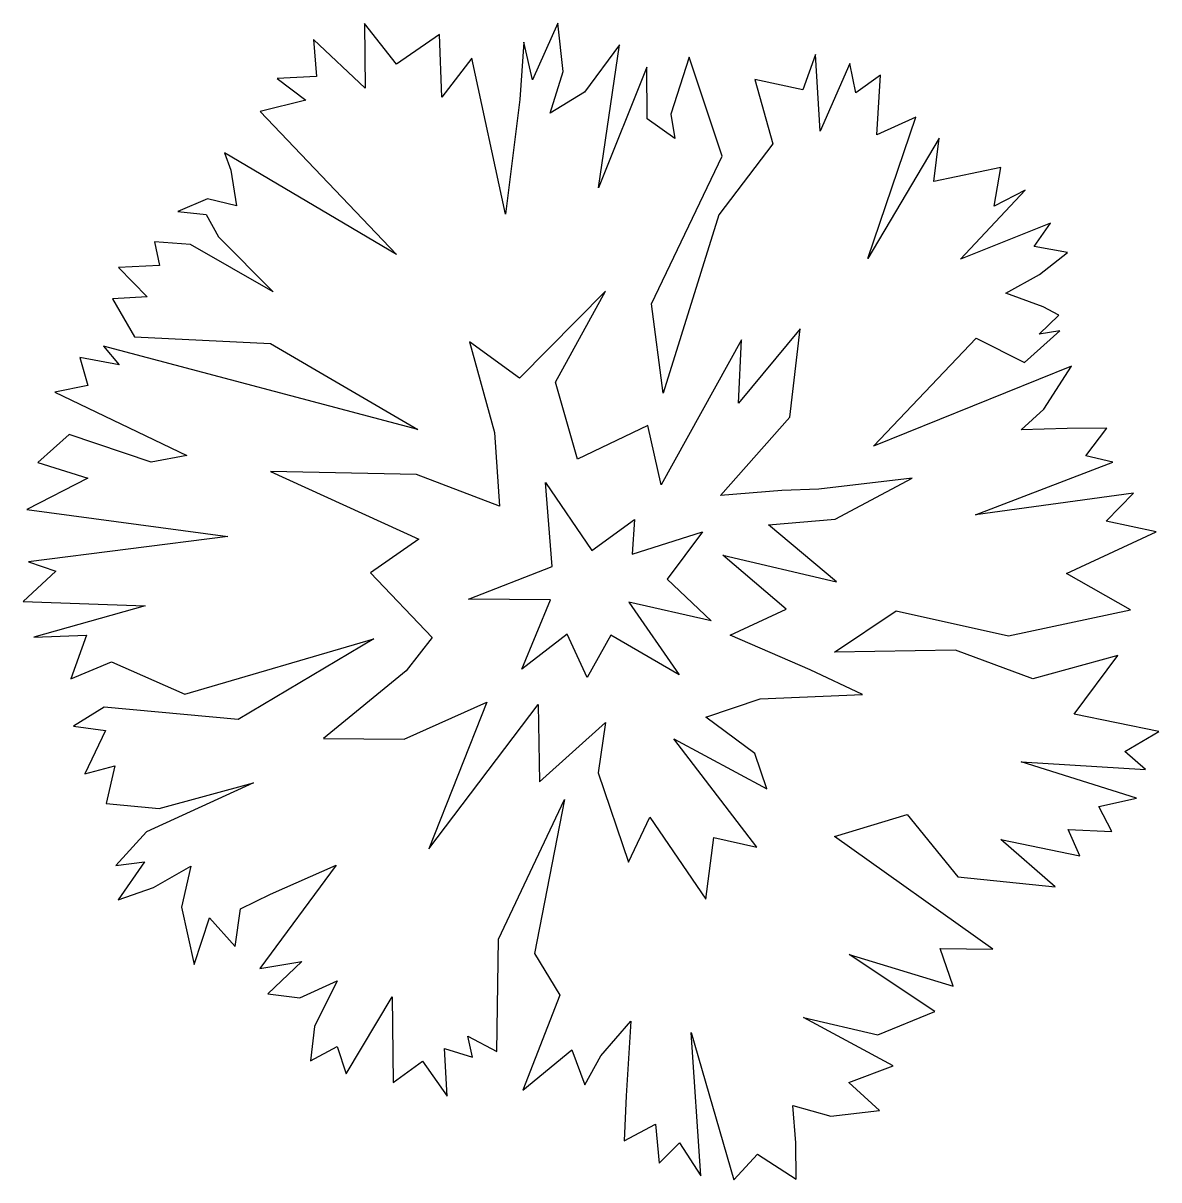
# Model space of a CAD drawing. Extents: x -59 to 60, y -62 to 60.
import ezdxf

# ---------------------------------------------------------------- set-up
doc = ezdxf.new("R2010")
doc.units = 0
doc.header["$LTSCALE"] = 40
doc.header["$MEASUREMENT"] = 0
doc.layers.get('0').update_dxf_attribs({"linetype": 'CONTINUOUS'})

msp = doc.modelspace()

# ---------------------------------------------------------------- linework, layer by layer
for points in [[(-8.54, 40.14), (-12.09, 56.59), (-15.25, 52.45), (-15.52, 59.08), (-20.05, 55.93), (-23.41, 60.24), (-23.35, 53.43), (-28.78, 58.54), (-28.46, 54.64), (-32.61, 54.44), (-29.6, 52.14), (-34.4, 50.94), (-20.06, 35.88), (-20.06, 35.88), (-20.06, 35.88), (-38.18, 46.59), (-37.5, 44.77), (-36.92, 41), (-39.96, 41.76), (-43.1, 40.4), (-40.11, 40.1), (-38.82, 37.75), (-33.04, 31.93), (-41.74, 36.93), (-45.56, 37.22), (-45.04, 34.74), (-49.35, 34.53), (-46.34, 31.41), (-49.98, 31.21), (-47.67, 27.2), (-33.32, 26.51), (-17.8, 17.44), (-50.94, 26.22), (-49.26, 24.25), (-53.42, 25.04), (-52.56, 22.06), (-56.04, 21.37), (-42.15, 14.68), (-45.89, 13.98), (-54.53, 16.91), (-57.83, 13.94), (-52.56, 12.29), (-59.02, 8.99), (-37.82, 6.15), (-58.82, 3.5), (-55.95, 2.52), (-59.4, -0.68), (-46.53, -1.15), (-58.28, -4.46), (-52.71, -4.25), (-54.38, -8.83), (-50.08, -7.04), (-42.36, -10.46), (-42.36, -10.46), (-22.43, -4.62), (-36.72, -13.15), (-50.85, -11.83), (-54.1, -13.85), (-50.71, -14.29), (-52.89, -18.86), (-49.74, -18.01), (-50.64, -22), (-45.07, -22.51), (-35.1, -19.81), (-46.4, -24.99), (-46.4, -24.99), (-49.64, -28.53), (-46.6, -28.15), (-49.37, -32.15), (-45.64, -30.83), (-41.71, -28.58), (-42.7, -32.9), (-41.36, -38.97), (-39.77, -34.04), (-37.05, -37.06), (-36.5, -33.08), (-33.33, -31.56), (-26.4, -28.49), (-34.46, -39.37), (-30.02, -38.63), (-33.61, -42.05), (-30.22, -42.48), (-26.28, -40.69), (-28.67, -45.51), (-29.1, -49.13), (-26.31, -47.59), (-25.35, -50.5), (-20.49, -42.38), (-20.38, -51.4), (-17.29, -49.14), (-14.69, -52.85), (-14.97, -47.83), (-12.04, -48.74), (-12.52, -46.52), (-9.47, -48.13), (-9.29, -36.28), (-2.32, -21.58), (-5.51, -37.81), (-2.83, -42.2), (-6.74, -52.22), (-1.55, -47.96), (-0.2, -51.65), (1.49, -48.59), (4.64, -44.94), (4.18, -52.8), (3.95, -57.55), (7.24, -55.8), (7.65, -59.9), (9.77, -57.74), (12.04, -61.24), (11.01, -46.14), (15.51, -61.66), (17.99, -58.95), (22.07, -61.57), (22.04, -57.74), (21.73, -53.82), (25.75, -54.93), (30.86, -54.35), (27.63, -51.39), (32.31, -49.64), (22.87, -44.53), (30.7, -46.37), (30.7, -46.37), (36.71, -43.91), (27.66, -37.9), (38.62, -41.24), (37.25, -37.27), (42.8, -37.34), (26.13, -25.47), (33.79, -23.16), (39.13, -29.72), (49.37, -30.78), (43.66, -25.77), (51.99, -27.5), (50.76, -24.74), (55.35, -24.93), (53.99, -22.3), (57.96, -21.42), (45.8, -17.6), (58.9, -18.39), (56.71, -16.49), (60.31, -14.41), (51.38, -12.57), (55.97, -6.37), (47.02, -8.83), (38.87, -5.83), (26.13, -6.05), (32.63, -1.69), (44.47, -4.33), (57.32, -1.59), (50.56, 2.26), (60.01, 6.65), (54.74, 7.76), (57.63, 10.71), (40.97, 8.43), (55.46, 14), (52.63, 14.65), (54.84, 17.59), (50.65, 17.55), (45.81, 17.41), (48.2, 19.57), (51.11, 24.12), (30.25, 15.68), (41.04, 27.05), (46.15, 24.5), (49.88, 27.85), (47.68, 27.5), (49.76, 29.5), (48.1, 30.37), (44.18, 31.79), (47.74, 33.77), (50.68, 36.11), (47.16, 36.73), (48.89, 39.17), (39.41, 35.39), (46.22, 42.66), (42.94, 40.98), (43.67, 45.06), (36.6, 43.58), (37.14, 48.16), (37.14, 48.16), (29.65, 35.47), (29.65, 35.47), (34.68, 50.37), (30.57, 48.48), (30.97, 54.8), (28.38, 52.91), (27.73, 56.01), (24.6, 48.89), (24.11, 56.97), (22.78, 53.23), (17.71, 54.34), (19.64, 47.55), (13.93, 40.07), (8.08, 21.25), (6.84, 30.69), (14.27, 46.24), (10.81, 56.67), (8.88, 50.69), (9.29, 48.12), (6.39, 50.17), (6.34, 55.64), (1.25, 42.92), (3.46, 57.97), (-0.23, 52.99), (-3.84, 50.79), (-2.48, 55.18), (-3.03, 60.27), (-5.7, 54.28), (-6.62, 58.25), (-7.06, 52.22), (-8.54, 40.14)], [(-3.63, 2.99), (-4.33, 11.84), (0.55, 4.68), (5.05, 7.95), (4.81, 4.31), (12.21, 6.64), (8.48, 1.66), (13.12, -2.75), (4.45, -0.78), (9.74, -8.42), (2.56, -4.23), (0.06, -8.71), (-2.05, -4.13), (-6.82, -7.82), (-3.8, -0.51), (-12.46, -0.45), (-3.63, 2.99)]]:
    msp.add_lwpolyline(points)
msp.add_lwpolyline([(-3.27, 22.41), (1.97, 32.03), (-7.07, 22.83), (-12.35, 26.67), (-9.71, 17.12), (-9.19, 9.35), (-17.95, 12.71), (-33.32, 13.01), (-17.69, 5.89), (-22.78, 2.33), (-16.28, -4.48), (-19.02, -8.02), (-27.74, -15.12), (-19.25, -15.19), (-10.51, -11.3), (-16.63, -26.76), (-5.11, -11.55), (-5.11, -11.55), (-4.97, -19.72), (2, -13.46), (1.23, -18.75), (4.4, -28.17), (6.65, -23.42), (12.56, -32.07), (13.39, -25.56), (17.95, -26.58), (9.18, -15.18), (19, -20.45), (17.74, -16.72), (12.56, -12.88), (18.3, -10.95), (29.06, -10.49), (23.56, -7.9), (15.11, -4.25), (21.04, -1.5), (14.35, 4.19), (26.32, 1.39), (19.17, 7.39), (26.18, 8), (34.32, 12.3), (24.46, 11.16), (20.56, 11.02), (14.1, 10.49), (21.43, 18.74), (22.5, 28.04), (15.99, 20.2), (16.31, 26.88), (7.87, 11.61), (6.44, 17.87), (-0.96, 14.32)], close=True)

doc.saveas('drawing.dxf')
